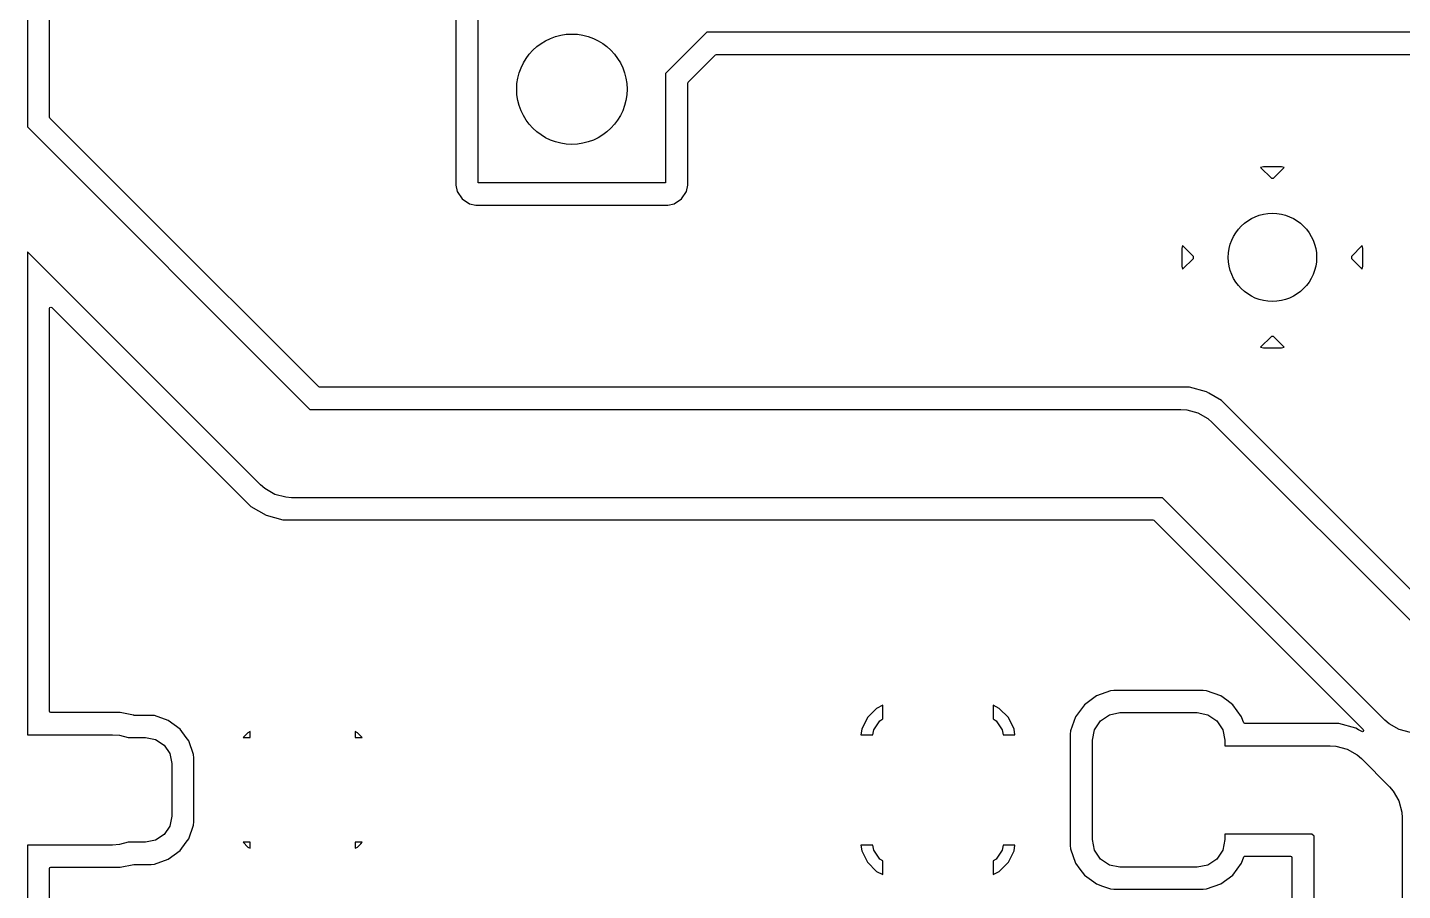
# Model space of a CAD drawing. Extents: x 1.77 to 4.61, y -4.15 to -1.95.
# Drawn here: x 2.2457 to 2.7364, y -3.1259 to -2.818 of the extents above; entities that cross this region are included whole.
import ezdxf

# ---------------------------------------------------------------- set-up
doc = ezdxf.new("R2010")
doc.units = 0
doc.header["$MEASUREMENT"] = 0
doc.layers.add('BLACK', color=7, linetype='CONTINUOUS')

msp = doc.modelspace()

# ---------------------------------------------------------------- linework, layer by layer
at = {"layer": 'BLACK', "linetype": 'CONTINUOUS'}
for p, q in [((2.24575, -2.67652), (2.24575, -2.85348)), ((2.25364, -2.85002), (2.25364, -2.80576)), ((2.39864, -2.80576), (2.39864, -2.87424)), ((2.40654, -2.87346), (2.40654, -2.80654)), ((2.48815, -2.81969), (2.47346, -2.83437)), ((2.76979, -2.81969), (2.48815, -2.81969)), ((2.48149, -2.83751), (2.49129, -2.82771)), ((2.49129, -2.82771), (2.49161, -2.82758)), ((2.49161, -2.82758), (2.76614, -2.82758)), ((2.47346, -2.83437), (2.47346, -2.87346)), ((2.48136, -2.83783), (2.48149, -2.83751)), ((2.48136, -2.86793), (2.48136, -2.83783)), ((2.25377, -2.85034), (2.25364, -2.85002)), ((2.30025, -2.89682), (2.25377, -2.85034)), ((2.24575, -2.85348), (2.34652, -2.95425)), ((2.48136, -2.87424), (2.48136, -2.86793)), ((2.68682, -2.86772), (2.68577, -2.86793)), ((2.68577, -2.86793), (2.68963, -2.87179)), ((2.69318, -2.86772), (2.68682, -2.86772)), ((2.69037, -2.87179), (2.69423, -2.86793)), ((2.69423, -2.86793), (2.69318, -2.86772)), ((2.39864, -2.87424), (2.3991, -2.87654)), ((2.47346, -2.87346), (2.40654, -2.87346)), ((2.4809, -2.87654), (2.48136, -2.87424)), ((2.68963, -2.87179), (2.69037, -2.87179)), ((2.3991, -2.87654), (2.3991, -2.87654)), ((2.3991, -2.87654), (2.40084, -2.87916)), ((2.40084, -2.87916), (2.40084, -2.87916)), ((2.40084, -2.87916), (2.40346, -2.8809)), ((2.47654, -2.8809), (2.47916, -2.87916)), ((2.47916, -2.87916), (2.4809, -2.87654)), ((2.40346, -2.8809), (2.40576, -2.88136)), ((2.40576, -2.88136), (2.40576, -2.88136)), ((2.40576, -2.88136), (2.47424, -2.88136)), ((2.47424, -2.88136), (2.47654, -2.8809)), ((2.47424, -2.88136), (2.47424, -2.88136)), ((2.32886, -2.98114), (2.24575, -2.89802)), ((2.24575, -2.89802), (2.24575, -3.07031)), ((2.33551, -2.93207), (2.30025, -2.89682)), ((2.65793, -2.89577), (2.65772, -2.89682)), ((2.65772, -2.89682), (2.65772, -2.90318)), ((2.66009, -2.89793), (2.65793, -2.89577)), ((2.66179, -2.89963), (2.66009, -2.89793)), ((2.66179, -2.90037), (2.66179, -2.89963)), ((2.72207, -2.89577), (2.71821, -2.89963)), ((2.71821, -2.89963), (2.71821, -2.90037)), ((2.72228, -2.89682), (2.72207, -2.89577)), ((2.72228, -2.90318), (2.72228, -2.89682)), ((2.65772, -2.90318), (2.65793, -2.90423)), ((2.65793, -2.90423), (2.66179, -2.90037)), ((2.71821, -2.90037), (2.72207, -2.90423)), ((2.72207, -2.90423), (2.72228, -2.90318)), ((2.25364, -2.91817), (2.25377, -2.91785)), ((2.25364, -3.06197), (2.25364, -2.91817)), ((2.25377, -2.91785), (2.25409, -2.91772)), ((2.25409, -2.91772), (2.25441, -2.91785)), ((2.25441, -2.91785), (2.32548, -2.98892)), ((2.68963, -2.92821), (2.68577, -2.93207)), ((2.69037, -2.92821), (2.68963, -2.92821)), ((2.69423, -2.93207), (2.69037, -2.92821)), ((2.34966, -2.94623), (2.33551, -2.93207)), ((2.68577, -2.93207), (2.68682, -2.93228)), ((2.68682, -2.93228), (2.69318, -2.93228)), ((2.69318, -2.93228), (2.69423, -2.93207)), ((2.34998, -2.94636), (2.34966, -2.94623)), ((2.6542, -2.94636), (2.34998, -2.94636)), ((2.65423, -2.94636), (2.6542, -2.94636)), ((2.6542, -2.94636), (2.6542, -2.94636)), ((2.66045, -2.94636), (2.65423, -2.94636)), ((2.66647, -2.94797), (2.66045, -2.94636)), ((2.66732, -2.94846), (2.66647, -2.94797)), ((2.66647, -2.94797), (2.66647, -2.94797)), ((2.67186, -2.95108), (2.66732, -2.94846)), ((2.67626, -2.95548), (2.67186, -2.95108)), ((2.67186, -2.95108), (2.67186, -2.95108)), ((2.34652, -2.95425), (2.65734, -2.95425)), ((2.65734, -2.95425), (2.6594, -2.95439)), ((2.6594, -2.95439), (2.66337, -2.95545)), ((2.66337, -2.95545), (2.66693, -2.95751)), ((2.66693, -2.95751), (2.66848, -2.95886)), ((2.68812, -2.96734), (2.67626, -2.95548)), ((2.67626, -2.95548), (2.67626, -2.95548)), ((2.66848, -2.95886), (2.7447, -3.03509)), ((2.72552, -3.00474), (2.68812, -2.96734)), ((2.33041, -2.98249), (2.32886, -2.98114)), ((2.33397, -2.98455), (2.33041, -2.98249)), ((2.33794, -2.98561), (2.33397, -2.98455)), ((2.34, -2.98575), (2.33794, -2.98561)), ((2.65082, -2.98575), (2.34, -2.98575)), ((2.73016, -3.06509), (2.65082, -2.98575)), ((2.32548, -2.98892), (2.33087, -2.99203)), ((2.33087, -2.99203), (2.33689, -2.99364)), ((2.33689, -2.99364), (2.34314, -2.99364)), ((2.34314, -2.99364), (2.34314, -2.99364)), ((2.34314, -2.99364), (2.64736, -2.99364)), ((2.64736, -2.99364), (2.64768, -2.99377)), ((2.64768, -2.99377), (2.72238, -3.06847)), ((2.74601, -3.02523), (2.72552, -3.00474)), ((2.62721, -3.05643), (2.62291, -3.0596)), ((2.63226, -3.05466), (2.62721, -3.05643)), ((2.62721, -3.05643), (2.62721, -3.05643)), ((2.63345, -3.05455), (2.63226, -3.05466)), ((2.66529, -3.05455), (2.63345, -3.05455)), ((2.63345, -3.05455), (2.63345, -3.05455)), ((2.66648, -3.05466), (2.66529, -3.05455)), ((2.66529, -3.05455), (2.66529, -3.05455)), ((2.67153, -3.05643), (2.66648, -3.05466)), ((2.67368, -3.05801), (2.67153, -3.05643)), ((2.67153, -3.05643), (2.67153, -3.05643)), ((2.54873, -3.06091), (2.54548, -3.06417)), ((2.55094, -3.05983), (2.54873, -3.06091)), ((2.55094, -3.06462), (2.55094, -3.05983)), ((2.55094, -3.05983), (2.55094, -3.05983)), ((2.59253, -3.06091), (2.59031, -3.05983)), ((2.59031, -3.05983), (2.59031, -3.06462)), ((2.59578, -3.06417), (2.59253, -3.06091)), ((2.62291, -3.0596), (2.61973, -3.0639)), ((2.62291, -3.0596), (2.62291, -3.0596)), ((2.67583, -3.0596), (2.67368, -3.05801)), ((2.67901, -3.0639), (2.67583, -3.0596)), ((2.25377, -3.06229), (2.25364, -3.06197)), ((2.25409, -3.06242), (2.25377, -3.06229)), ((2.27876, -3.06242), (2.25409, -3.06242)), ((2.28357, -3.06338), (2.27876, -3.06242)), ((2.27876, -3.06242), (2.27876, -3.06242)), ((2.28366, -3.0634), (2.28357, -3.06338)), ((2.28375, -3.06341), (2.28366, -3.0634)), ((2.28993, -3.06341), (2.28375, -3.06341)), ((2.29039, -3.06345), (2.28993, -3.06341)), ((2.28993, -3.06341), (2.28993, -3.06341)), ((2.2911, -3.06351), (2.29039, -3.06345)), ((2.296, -3.06523), (2.2911, -3.06351)), ((2.30019, -3.06832), (2.296, -3.06523)), ((2.54548, -3.06417), (2.54346, -3.0683)), ((2.54776, -3.06852), (2.54989, -3.06532)), ((2.54989, -3.06532), (2.55094, -3.06462)), ((2.59031, -3.06462), (2.59137, -3.06532)), ((2.59137, -3.06532), (2.5935, -3.06852)), ((2.5978, -3.0683), (2.59578, -3.06417)), ((2.61973, -3.0639), (2.61797, -3.06895)), ((2.61973, -3.0639), (2.61973, -3.0639)), ((2.6265, -3.06852), (2.62863, -3.06532)), ((2.62863, -3.06532), (2.63182, -3.06319)), ((2.63182, -3.06319), (2.63559, -3.06244)), ((2.63559, -3.06244), (2.66315, -3.06244)), ((2.66315, -3.06244), (2.66692, -3.06319)), ((2.66692, -3.06319), (2.67011, -3.06532)), ((2.67011, -3.06532), (2.67224, -3.06852)), ((2.67947, -3.06523), (2.67901, -3.0639)), ((2.67976, -3.06606), (2.67947, -3.06523)), ((2.67987, -3.06623), (2.67976, -3.06606)), ((2.68019, -3.06636), (2.67987, -3.06623)), ((2.70745, -3.06636), (2.68019, -3.06636)), ((2.70748, -3.06636), (2.70745, -3.06636)), ((2.70745, -3.06636), (2.70745, -3.06636)), ((2.7137, -3.06636), (2.70748, -3.06636)), ((2.71972, -3.06797), (2.7137, -3.06636)), ((2.73171, -3.06645), (2.73016, -3.06509)), ((2.73527, -3.06851), (2.73171, -3.06645)), ((2.24575, -3.07031), (2.27604, -3.07031)), ((2.27604, -3.07031), (2.27861, -3.07048)), ((2.27861, -3.07048), (2.28166, -3.0713)), ((2.28166, -3.0713), (2.28785, -3.0713)), ((2.28785, -3.0713), (2.29143, -3.07201)), ((2.30239, -3.0713), (2.30019, -3.06832)), ((2.30327, -3.0725), (2.30239, -3.0713)), ((2.32441, -3.0696), (2.3227, -3.0713)), ((2.3227, -3.0713), (2.32526, -3.0713)), ((2.32526, -3.0692), (2.32441, -3.0696)), ((2.32526, -3.0713), (2.32526, -3.0692)), ((2.32526, -3.0692), (2.32526, -3.0692)), ((2.32526, -3.0713), (2.32526, -3.0713)), ((2.36351, -3.0696), (2.36266, -3.0692)), ((2.36266, -3.0692), (2.36266, -3.0713)), ((2.36266, -3.0713), (2.36521, -3.0713)), ((2.36266, -3.0713), (2.36266, -3.0713)), ((2.36422, -3.07031), (2.36351, -3.0696)), ((2.36521, -3.0713), (2.36422, -3.07031)), ((2.54346, -3.0683), (2.54317, -3.07031)), ((2.54317, -3.07031), (2.5474, -3.07031)), ((2.54317, -3.07031), (2.54317, -3.07031)), ((2.54346, -3.0683), (2.54346, -3.0683)), ((2.5474, -3.07031), (2.54776, -3.06852)), ((2.5935, -3.06852), (2.59386, -3.07031)), ((2.59386, -3.07031), (2.59809, -3.07031)), ((2.59809, -3.07031), (2.5978, -3.0683)), ((2.5978, -3.0683), (2.5978, -3.0683)), ((2.61797, -3.06895), (2.61785, -3.07015)), ((2.61785, -3.07015), (2.61785, -3.10985)), ((2.62575, -3.07228), (2.6265, -3.06852)), ((2.67224, -3.06852), (2.67299, -3.07228)), ((2.72075, -3.06856), (2.71972, -3.06797)), ((2.71972, -3.06797), (2.71972, -3.06797)), ((2.72185, -3.0692), (2.72075, -3.06856)), ((2.72208, -3.06926), (2.72185, -3.0692)), ((2.7224, -3.06913), (2.72208, -3.06926)), ((2.72238, -3.06847), (2.72238, -3.06847)), ((2.72238, -3.06847), (2.7224, -3.06849)), ((2.7224, -3.06849), (2.72253, -3.06881)), ((2.72253, -3.06881), (2.7224, -3.06913)), ((2.73924, -3.06957), (2.73527, -3.06851)), ((2.29143, -3.07201), (2.29447, -3.07404)), ((2.29447, -3.07404), (2.29649, -3.07707)), ((2.30499, -3.07741), (2.30327, -3.0725)), ((2.62575, -3.10772), (2.62575, -3.07228)), ((2.67299, -3.07228), (2.67299, -3.07425)), ((2.67299, -3.07425), (2.71059, -3.07425)), ((2.71059, -3.07425), (2.71265, -3.07439)), ((2.71265, -3.07439), (2.71662, -3.07545)), ((2.71662, -3.07545), (2.72018, -3.07751)), ((2.29649, -3.07707), (2.2972, -3.08065)), ((2.2972, -3.08065), (2.2972, -3.09935)), ((2.3051, -3.07857), (2.30499, -3.07741)), ((2.3051, -3.10143), (2.3051, -3.07857)), ((2.72018, -3.07751), (2.72173, -3.07886)), ((2.72173, -3.07886), (2.73173, -3.08886)), ((2.73173, -3.08886), (2.73308, -3.09041)), ((2.73308, -3.09041), (2.73514, -3.09397)), ((2.73514, -3.09397), (2.7362, -3.09794)), ((2.2972, -3.09935), (2.29649, -3.10293)), ((2.7362, -3.09794), (2.73634, -3.1)), ((2.73634, -3.1), (2.73634, -3.17)), ((2.29649, -3.10293), (2.29447, -3.10596)), ((2.30327, -3.1075), (2.30499, -3.10259)), ((2.30499, -3.10259), (2.3051, -3.10143)), ((2.70407, -3.10575), (2.67299, -3.10575)), ((2.67299, -3.10575), (2.67299, -3.10772)), ((2.70484, -3.10652), (2.70407, -3.10575)), ((2.27604, -3.10969), (2.24575, -3.10969)), ((2.24575, -3.10969), (2.24575, -3.21079)), ((2.27861, -3.10952), (2.27604, -3.10969)), ((2.28166, -3.1087), (2.27861, -3.10952)), ((2.28785, -3.1087), (2.28166, -3.1087)), ((2.29143, -3.10799), (2.28785, -3.1087)), ((2.29447, -3.10596), (2.29143, -3.10799)), ((2.30019, -3.11168), (2.30239, -3.1087)), ((2.30239, -3.1087), (2.30327, -3.1075)), ((2.32526, -3.1087), (2.3227, -3.1087)), ((2.3227, -3.1087), (2.32441, -3.1104)), ((2.32441, -3.1104), (2.32526, -3.1108)), ((2.32526, -3.1108), (2.32526, -3.1087)), ((2.32526, -3.1087), (2.32526, -3.1087)), ((2.36521, -3.1087), (2.36266, -3.1087)), ((2.36266, -3.1087), (2.36266, -3.1087)), ((2.36266, -3.1087), (2.36266, -3.1108)), ((2.36266, -3.1108), (2.36351, -3.1104)), ((2.36351, -3.1104), (2.36422, -3.10969)), ((2.36422, -3.10969), (2.36468, -3.10923)), ((2.36468, -3.10923), (2.36521, -3.1087)), ((2.5474, -3.10969), (2.54317, -3.10969)), ((2.54317, -3.10969), (2.54346, -3.1117)), ((2.54776, -3.11148), (2.5474, -3.10969)), ((2.59386, -3.10969), (2.5935, -3.11148)), ((2.59809, -3.10969), (2.59386, -3.10969)), ((2.5978, -3.1117), (2.59809, -3.10969)), ((2.61785, -3.10985), (2.61797, -3.11105)), ((2.6265, -3.11148), (2.62575, -3.10772)), ((2.67299, -3.10772), (2.67224, -3.11148)), ((2.70484, -3.17), (2.70484, -3.10652)), ((2.2911, -3.11649), (2.296, -3.11477)), ((2.296, -3.11477), (2.30019, -3.11168)), ((2.54346, -3.1117), (2.54346, -3.1117)), ((2.54346, -3.1117), (2.54548, -3.11583)), ((2.54989, -3.11468), (2.54776, -3.11148)), ((2.55094, -3.11538), (2.54989, -3.11468)), ((2.55094, -3.12017), (2.55094, -3.11538)), ((2.59137, -3.11468), (2.59031, -3.11538)), ((2.59031, -3.11538), (2.59031, -3.12017)), ((2.5935, -3.11148), (2.59137, -3.11468)), ((2.59578, -3.11583), (2.5978, -3.1117)), ((2.5978, -3.1117), (2.5978, -3.1117)), ((2.61797, -3.11105), (2.61973, -3.1161)), ((2.62863, -3.11468), (2.6265, -3.11148)), ((2.63182, -3.11681), (2.62863, -3.11468)), ((2.67011, -3.11468), (2.66692, -3.11681)), ((2.67224, -3.11148), (2.67011, -3.11468)), ((2.67901, -3.1161), (2.67976, -3.11394)), ((2.67976, -3.11394), (2.67999, -3.11369)), ((2.67999, -3.11369), (2.68019, -3.11364)), ((2.68019, -3.11364), (2.6965, -3.11364)), ((2.6965, -3.11364), (2.69682, -3.11377)), ((2.69682, -3.11377), (2.69695, -3.11409)), ((2.69695, -3.11409), (2.69695, -3.17311)), ((2.25364, -3.11803), (2.25377, -3.11771)), ((2.25364, -3.15183), (2.25364, -3.11803)), ((2.25377, -3.11771), (2.25409, -3.11758)), ((2.25409, -3.11758), (2.27876, -3.11758)), ((2.27876, -3.11758), (2.28366, -3.1166)), ((2.27876, -3.11758), (2.27876, -3.11758)), ((2.28366, -3.1166), (2.28375, -3.11659)), ((2.28375, -3.11659), (2.28993, -3.11659)), ((2.28993, -3.11659), (2.2911, -3.11649)), ((2.28993, -3.11659), (2.28993, -3.11659)), ((2.54548, -3.11583), (2.54873, -3.11909)), ((2.54873, -3.11909), (2.55094, -3.12017)), ((2.55094, -3.12017), (2.55094, -3.12017)), ((2.59031, -3.12017), (2.59253, -3.11909)), ((2.59253, -3.11909), (2.59578, -3.11583)), ((2.61973, -3.1161), (2.61973, -3.1161)), ((2.61973, -3.1161), (2.62132, -3.11825)), ((2.62132, -3.11825), (2.62291, -3.1204)), ((2.62291, -3.1204), (2.62624, -3.12286)), ((2.63559, -3.11756), (2.63182, -3.11681)), ((2.66315, -3.11756), (2.63559, -3.11756)), ((2.66692, -3.11681), (2.66315, -3.11756)), ((2.67153, -3.12357), (2.67583, -3.1204)), ((2.67583, -3.1204), (2.67901, -3.1161)), ((2.62624, -3.12286), (2.62721, -3.12357)), ((2.62721, -3.12357), (2.62721, -3.12357)), ((2.62721, -3.12357), (2.62721, -3.12357)), ((2.62721, -3.12357), (2.62721, -3.12357)), ((2.62721, -3.12357), (2.62937, -3.12433)), ((2.62937, -3.12433), (2.63226, -3.12534)), ((2.63226, -3.12534), (2.63226, -3.12534)), ((2.63226, -3.12534), (2.63226, -3.12534)), ((2.63226, -3.12534), (2.63345, -3.12545)), ((2.63345, -3.12545), (2.63345, -3.12545)), ((2.63345, -3.12545), (2.66529, -3.12545)), ((2.66529, -3.12545), (2.66648, -3.12534)), ((2.66529, -3.12545), (2.66529, -3.12545)), ((2.66648, -3.12534), (2.67153, -3.12357))]:
    msp.add_line(p, q, dxfattribs=at)
at = {"layer": 'BLACK'}
for centre, radius in [((2.44, -2.84), 0.01969), ((2.69, -2.9), 0.01575)]:
    msp.add_circle(centre, radius, dxfattribs=at)

doc.saveas('drawing.dxf')
